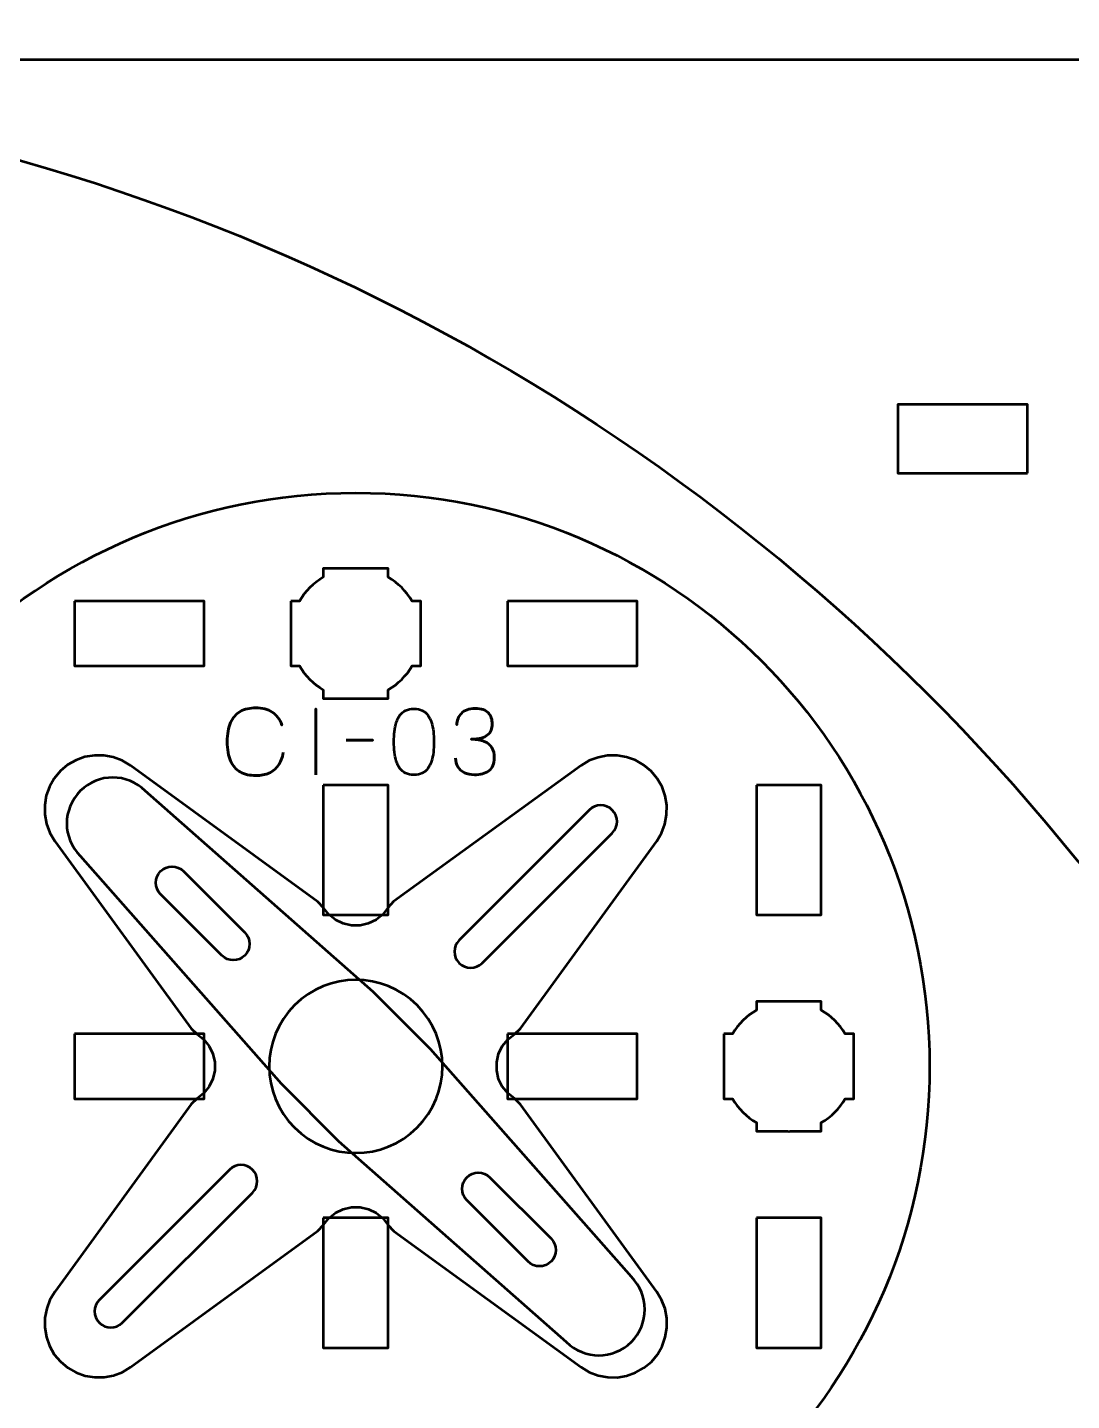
# Model space of a CAD drawing. Header units: centimetres. Extents: x -244 to 242, y -245 to 234.
# Drawn here: x -236.02 to -231.19, y 211.61 to 217.95 of the extents above; entities that cross this region are included whole.
import ezdxf

# ---------------------------------------------------------------- set-up
doc = ezdxf.new("R2010")
doc.units = ezdxf.units.CM
doc.header["$MEASUREMENT"] = 0
doc.layers.add('Layer 1', color=7, linetype='Continuous')

msp = doc.modelspace()

# ---------------------------------------------------------------- linework, layer by layer
at = {"layer": 'Layer 1', "color": 114, "lineweight": 53}
msp.add_ellipse((-234.5, 213.15), major_axis=(0, 2.65), ratio=1, dxfattribs=at)
at = {"layer": 'Layer 1', "color": 22, "lineweight": 53}
msp.add_open_spline([(-243.95005, 181.60003), (-243.95005, 181.60003), (-243.95005, 233.39993), (-243.95005, 233.39993), (-243.95005, 233.39993), (-243.95005, 233.67707), (-243.72695, 233.90003), (-243.44995, 233.90003), (-243.44995, 233.90003), (-243.44995, 233.90003), (-224.15005, 233.90003), (-224.15005, 233.90003), (-224.15005, 233.90003), (-223.87305, 233.90003), (-223.64995, 233.67707), (-223.64995, 233.39993), (-223.64995, 233.39993), (-223.64995, 233.39993), (-223.64995, 181.60003), (-223.64995, 181.60003), (-223.64995, 181.60003), (-223.64995, 181.32303), (-223.87305, 181.09993), (-224.15005, 181.09993), (-224.15005, 181.09993), (-224.15005, 181.09993), (-243.44995, 181.09993), (-243.44995, 181.09993), (-243.44995, 181.09993), (-243.72695, 181.09993), (-243.95005, 181.32303), (-243.95005, 181.60003)], degree=3, knots=[0, 0, 0, 0, 0.125, 0.125, 0.125, 0.125, 0.25, 0.25, 0.25, 0.25, 0.375, 0.375, 0.375, 0.375, 0.5, 0.5, 0.5, 0.5, 0.625, 0.625, 0.625, 0.625, 0.75, 0.75, 0.75, 0.75, 0.875, 0.875, 0.875, 0.875, 1, 1, 1, 1], dxfattribs=at)
at = {"layer": 'Layer 1', "color": 114, "lineweight": 53}
for points in [[(-242.64995, 217.80005), (-242.64995, 217.80005), (-240.1277, 217.80005), (-240.1277, 217.80005), (-240.1277, 217.80005), (-240.14201, 217.58513), (-240.14999, 217.36847), (-240.14999, 217.14993), (-240.14999, 217.14993), (-240.14999, 211.82137), (-235.82863, 207.50001), (-230.49992, 207.50001), (-230.49992, 207.50001), (-230.34392, 207.50001), (-230.18888, 207.50405), (-230.03469, 207.51138), (-230.03469, 207.51138), (-230.12062, 207.44167), (-230.23027, 207.39995), (-230.35001, 207.39995), (-230.35001, 207.39995), (-230.35001, 207.39995), (-242.64995, 207.39995), (-242.64995, 207.39995), (-242.64995, 207.39995), (-242.92695, 207.39995), (-243.15005, 207.62305), (-243.15005, 207.90005), (-243.15005, 207.90005), (-243.15005, 207.90005), (-243.15005, 217.29995), (-243.15005, 217.29995), (-243.15005, 217.29995), (-243.15005, 217.57695), (-242.92695, 217.80005), (-242.64995, 217.80005)], [(-226.53479, 207.39995), (-226.53479, 207.39995), (-229.05704, 207.39995), (-229.05704, 207.39995), (-229.05704, 207.39995), (-229.04273, 207.61487), (-229.03475, 207.83153), (-229.03475, 208.05007), (-229.03475, 208.05007), (-229.03475, 213.37863), (-233.35611, 217.69999), (-238.68482, 217.69999), (-238.68482, 217.69999), (-238.84082, 217.69999), (-238.99586, 217.69595), (-239.15005, 217.68862), (-239.15005, 217.68862), (-239.06412, 217.75833), (-238.95447, 217.80005), (-238.83473, 217.80005), (-238.83473, 217.80005), (-238.83473, 217.80005), (-226.53479, 217.80005), (-226.53479, 217.80005), (-226.53479, 217.80005), (-226.25779, 217.80005), (-226.03469, 217.57695), (-226.03469, 217.29995), (-226.03469, 217.29995), (-226.03469, 217.29995), (-226.03469, 207.90005), (-226.03469, 207.90005), (-226.03469, 207.90005), (-226.03469, 207.62305), (-226.25779, 207.39995), (-226.53479, 207.39995)]]:
    msp.add_open_spline(points, degree=3, knots=[0, 0, 0, 0, 0.1111111, 0.1111111, 0.1111111, 0.1111111, 0.2222222, 0.2222222, 0.2222222, 0.2222222, 0.3333333, 0.3333333, 0.3333333, 0.3333333, 0.4444444, 0.4444444, 0.4444444, 0.4444444, 0.5555556, 0.5555556, 0.5555556, 0.5555556, 0.6666667, 0.6666667, 0.6666667, 0.6666667, 0.7777778, 0.7777778, 0.7777778, 0.7777778, 0.8888889, 0.8888889, 0.8888889, 0.8888889, 1, 1, 1, 1], dxfattribs=at)
at = {"layer": 'Layer 1', "color": 250, "lineweight": 53}
for points, knots in [([(-231.39733, 215.89118), (-231.39733, 215.89118), (-231.99733, 215.89118), (-231.99733, 215.89118), (-231.99733, 215.89118), (-231.99733, 215.89118), (-231.99733, 216.20868), (-231.99733, 216.20868), (-231.99733, 216.20868), (-231.99733, 216.20868), (-231.39733, 216.20868), (-231.39733, 216.20868), (-231.39733, 216.20868), (-231.39733, 216.20868), (-231.39733, 215.89118), (-231.39733, 215.89118)], [0, 0, 0, 0, 0.25, 0.25, 0.25, 0.25, 0.5, 0.5, 0.5, 0.5, 0.75, 0.75, 0.75, 0.75, 1, 1, 1, 1]), ([(-233.91663, 213.6273), (-233.94591, 213.59802), (-233.99341, 213.59802), (-234.02269, 213.6273), (-234.02269, 213.6273), (-234.05197, 213.65659), (-234.05197, 213.70409), (-234.02269, 213.73337), (-234.02269, 213.73337), (-234.02269, 213.73337), (-233.42165, 214.33441), (-233.42165, 214.33441), (-233.42165, 214.33441), (-233.39237, 214.36369), (-233.34487, 214.36369), (-233.31558, 214.33441), (-233.31558, 214.33441), (-233.2863, 214.30513), (-233.2863, 214.25763), (-233.31558, 214.22834), (-233.31558, 214.22834), (-233.31558, 214.22834), (-233.91663, 213.6273), (-233.91663, 213.6273)], [0, 0, 0, 0, 0.1666667, 0.1666667, 0.1666667, 0.1666667, 0.3333333, 0.3333333, 0.3333333, 0.3333333, 0.5, 0.5, 0.5, 0.5, 0.6666667, 0.6666667, 0.6666667, 0.6666667, 0.8333333, 0.8333333, 0.8333333, 0.8333333, 1, 1, 1, 1]), ([(-235.29549, 214.05156), (-235.32477, 214.08084), (-235.37228, 214.08084), (-235.40156, 214.05156), (-235.40156, 214.05156), (-235.43084, 214.02228), (-235.43084, 213.97478), (-235.40156, 213.9455), (-235.40156, 213.9455), (-235.40156, 213.9455), (-235.11871, 213.66265), (-235.11871, 213.66265), (-235.11871, 213.66265), (-235.08943, 213.63337), (-235.04193, 213.63337), (-235.01265, 213.66265), (-235.01265, 213.66265), (-234.98337, 213.69193), (-234.98337, 213.73944), (-235.01265, 213.76872), (-235.01265, 213.76872), (-235.01265, 213.76872), (-235.29549, 214.05156), (-235.29549, 214.05156)], [0, 0, 0, 0, 0.1666667, 0.1666667, 0.1666667, 0.1666667, 0.3333333, 0.3333333, 0.3333333, 0.3333333, 0.5, 0.5, 0.5, 0.5, 0.6666667, 0.6666667, 0.6666667, 0.6666667, 0.8333333, 0.8333333, 0.8333333, 0.8333333, 1, 1, 1, 1]), ([(-234.78284, 213.43284), (-234.62666, 213.58903), (-234.37334, 213.58903), (-234.21716, 213.43284), (-234.21716, 213.43284), (-234.06097, 213.27666), (-234.06097, 213.02334), (-234.21716, 212.86716), (-234.21716, 212.86716), (-234.37334, 212.71097), (-234.62666, 212.71097), (-234.78284, 212.86716), (-234.78284, 212.86716), (-234.93903, 213.02334), (-234.93903, 213.27666), (-234.78284, 213.43284)], [0, 0, 0, 0, 0.25, 0.25, 0.25, 0.25, 0.5, 0.5, 0.5, 0.5, 0.75, 0.75, 0.75, 0.75, 1, 1, 1, 1]), ([(-235.57833, 211.9656), (-235.60761, 211.93631), (-235.65512, 211.93631), (-235.6844, 211.9656), (-235.6844, 211.9656), (-235.71368, 211.99488), (-235.71368, 212.04238), (-235.6844, 212.07166), (-235.6844, 212.07166), (-235.6844, 212.07166), (-235.08336, 212.6727), (-235.08336, 212.6727), (-235.08336, 212.6727), (-235.05408, 212.70198), (-235.00657, 212.70198), (-234.97729, 212.6727), (-234.97729, 212.6727), (-234.94801, 212.64342), (-234.94801, 212.59592), (-234.97729, 212.56664), (-234.97729, 212.56664), (-234.97729, 212.56664), (-235.57833, 211.9656), (-235.57833, 211.9656)], [0, 0, 0, 0, 0.1666667, 0.1666667, 0.1666667, 0.1666667, 0.3333333, 0.3333333, 0.3333333, 0.3333333, 0.5, 0.5, 0.5, 0.5, 0.6666667, 0.6666667, 0.6666667, 0.6666667, 0.8333333, 0.8333333, 0.8333333, 0.8333333, 1, 1, 1, 1]), ([(-233.88128, 212.63735), (-233.91057, 212.66664), (-233.95807, 212.66664), (-233.98735, 212.63735), (-233.98735, 212.63735), (-234.01663, 212.60807), (-234.01663, 212.56057), (-233.98735, 212.53129), (-233.98735, 212.53129), (-233.98735, 212.53129), (-233.70451, 212.24845), (-233.70451, 212.24845), (-233.70451, 212.24845), (-233.67523, 212.21916), (-233.62772, 212.21916), (-233.59844, 212.24845), (-233.59844, 212.24845), (-233.56916, 212.27773), (-233.56916, 212.32523), (-233.59844, 212.35451), (-233.59844, 212.35451), (-233.59844, 212.35451), (-233.88128, 212.63735), (-233.88128, 212.63735)], [0, 0, 0, 0, 0.1666667, 0.1666667, 0.1666667, 0.1666667, 0.3333333, 0.3333333, 0.3333333, 0.3333333, 0.5, 0.5, 0.5, 0.5, 0.6666667, 0.6666667, 0.6666667, 0.6666667, 0.8333333, 0.8333333, 0.8333333, 0.8333333, 1, 1, 1, 1])]:
    msp.add_open_spline(points, degree=3, knots=knots, dxfattribs=at)
at = {"layer": 'Layer 1', "lineweight": 53}
for points, knots in [([(-234.8, 215.30006), (-234.8, 215.30006), (-234.7598, 215.30006), (-234.7598, 215.30006), (-234.7598, 215.30006), (-234.73347, 215.34558), (-234.69551, 215.38351), (-234.65, 215.40984), (-234.65, 215.40984), (-234.65, 215.40984), (-234.65, 215.45006), (-234.65, 215.45006), (-234.65, 215.45006), (-234.65, 215.45006), (-234.35, 215.45006), (-234.35, 215.45006), (-234.35, 215.45006), (-234.35, 215.45006), (-234.35, 215.40987), (-234.35, 215.40987), (-234.35, 215.40987), (-234.30447, 215.38354), (-234.26648, 215.34559), (-234.24012, 215.30006), (-234.24012, 215.30006), (-234.24012, 215.30006), (-234.2, 215.30006), (-234.2, 215.30006), (-234.2, 215.30006), (-234.2, 215.30006), (-234.2, 215.15464), (-234.2, 215.15464), (-234.2, 215.15464), (-234.2, 215.15464), (-234.19994, 215.14999), (-234.19994, 215.14999), (-234.19994, 215.14999), (-234.19994, 215.14999), (-234.2, 215.14535), (-234.2, 215.14535), (-234.2, 215.14535), (-234.2, 215.14535), (-234.2, 215.00006), (-234.2, 215.00006), (-234.2, 215.00006), (-234.2, 215.00006), (-234.24007, 215.00006), (-234.24007, 215.00006), (-234.24007, 215.00006), (-234.26642, 214.95449), (-234.30442, 214.91648), (-234.35, 214.89012), (-234.35, 214.89012), (-234.35, 214.89012), (-234.35, 214.85006), (-234.35, 214.85006), (-234.35, 214.85006), (-234.35, 214.85006), (-234.49328, 214.85006), (-234.49328, 214.85006), (-234.49328, 214.85006), (-234.49328, 214.85006), (-234.49995, 214.84998), (-234.49995, 214.84998), (-234.49995, 214.84998), (-234.49995, 214.84998), (-234.50663, 214.85006), (-234.50663, 214.85006), (-234.50663, 214.85006), (-234.50663, 214.85006), (-234.65, 214.85006), (-234.65, 214.85006), (-234.65, 214.85006), (-234.65, 214.85006), (-234.65, 214.89016), (-234.65, 214.89016), (-234.65, 214.89016), (-234.69554, 214.91652), (-234.73352, 214.95451), (-234.75985, 215.00006), (-234.75985, 215.00006), (-234.75985, 215.00006), (-234.8, 215.00006), (-234.8, 215.00006), (-234.8, 215.00006), (-234.8, 215.00006), (-234.8, 215.30006), (-234.8, 215.30006)], [0, 0, 0, 0, 0.0454545, 0.0454545, 0.0454545, 0.0454545, 0.0909091, 0.0909091, 0.0909091, 0.0909091, 0.1363636, 0.1363636, 0.1363636, 0.1363636, 0.1818182, 0.1818182, 0.1818182, 0.1818182, 0.2272727, 0.2272727, 0.2272727, 0.2272727, 0.2727273, 0.2727273, 0.2727273, 0.2727273, 0.3181818, 0.3181818, 0.3181818, 0.3181818, 0.3636364, 0.3636364, 0.3636364, 0.3636364, 0.4090909, 0.4090909, 0.4090909, 0.4090909, 0.4545455, 0.4545455, 0.4545455, 0.4545455, 0.5, 0.5, 0.5, 0.5, 0.5454545, 0.5454545, 0.5454545, 0.5454545, 0.5909091, 0.5909091, 0.5909091, 0.5909091, 0.6363636, 0.6363636, 0.6363636, 0.6363636, 0.6818182, 0.6818182, 0.6818182, 0.6818182, 0.7272727, 0.7272727, 0.7272727, 0.7272727, 0.7727273, 0.7727273, 0.7727273, 0.7727273, 0.8181818, 0.8181818, 0.8181818, 0.8181818, 0.8636364, 0.8636364, 0.8636364, 0.8636364, 0.9090909, 0.9090909, 0.9090909, 0.9090909, 0.9545455, 0.9545455, 0.9545455, 0.9545455, 1, 1, 1, 1]), ([(-235.79999, 215.30007), (-235.79999, 215.30007), (-235.19998, 215.30007), (-235.19998, 215.30007), (-235.19998, 215.30007), (-235.19998, 215.30007), (-235.19998, 215.00007), (-235.19998, 215.00007), (-235.19998, 215.00007), (-235.19998, 215.00007), (-235.79999, 215.00007), (-235.79999, 215.00007), (-235.79999, 215.00007), (-235.79999, 215.00007), (-235.79999, 215.30007), (-235.79999, 215.30007)], [0, 0, 0, 0, 0.25, 0.25, 0.25, 0.25, 0.5, 0.5, 0.5, 0.5, 0.75, 0.75, 0.75, 0.75, 1, 1, 1, 1]), ([(-233.79992, 215.30007), (-233.79992, 215.30007), (-233.19992, 215.30007), (-233.19992, 215.30007), (-233.19992, 215.30007), (-233.19992, 215.30007), (-233.19992, 215.00007), (-233.19992, 215.00007), (-233.19992, 215.00007), (-233.19992, 215.00007), (-233.79992, 215.00007), (-233.79992, 215.00007), (-233.79992, 215.00007), (-233.79992, 215.00007), (-233.79992, 215.30007), (-233.79992, 215.30007)], [0, 0, 0, 0, 0.25, 0.25, 0.25, 0.25, 0.5, 0.5, 0.5, 0.5, 0.75, 0.75, 0.75, 0.75, 1, 1, 1, 1]), ([(-234.65004, 214.45009), (-234.65004, 214.45009), (-234.35004, 214.45009), (-234.35004, 214.45009), (-234.35004, 214.45009), (-234.35004, 214.45009), (-234.35004, 213.85008), (-234.35004, 213.85008), (-234.35004, 213.85008), (-234.35004, 213.85008), (-234.65004, 213.85008), (-234.65004, 213.85008), (-234.65004, 213.85008), (-234.65004, 213.85008), (-234.65004, 214.45009), (-234.65004, 214.45009)], [0, 0, 0, 0, 0.25, 0.25, 0.25, 0.25, 0.5, 0.5, 0.5, 0.5, 0.75, 0.75, 0.75, 0.75, 1, 1, 1, 1]), ([(-232.64994, 214.45009), (-232.64994, 214.45009), (-232.34993, 214.45009), (-232.34993, 214.45009), (-232.34993, 214.45009), (-232.34993, 214.45009), (-232.34993, 213.85008), (-232.34993, 213.85008), (-232.34993, 213.85008), (-232.34993, 213.85008), (-232.64994, 213.85008), (-232.64994, 213.85008), (-232.64994, 213.85008), (-232.64994, 213.85008), (-232.64994, 214.45009), (-232.64994, 214.45009)], [0, 0, 0, 0, 0.25, 0.25, 0.25, 0.25, 0.5, 0.5, 0.5, 0.5, 0.75, 0.75, 0.75, 0.75, 1, 1, 1, 1]), ([(-232.8, 213.30006), (-232.8, 213.30006), (-232.7598, 213.30006), (-232.7598, 213.30006), (-232.7598, 213.30006), (-232.73347, 213.34558), (-232.69551, 213.38351), (-232.65, 213.40984), (-232.65, 213.40984), (-232.65, 213.40984), (-232.65, 213.45006), (-232.65, 213.45006), (-232.65, 213.45006), (-232.65, 213.45006), (-232.35, 213.45006), (-232.35, 213.45006), (-232.35, 213.45006), (-232.35, 213.45006), (-232.35, 213.40987), (-232.35, 213.40987), (-232.35, 213.40987), (-232.30447, 213.38354), (-232.26648, 213.34559), (-232.24012, 213.30006), (-232.24012, 213.30006), (-232.24012, 213.30006), (-232.2, 213.30006), (-232.2, 213.30006), (-232.2, 213.30006), (-232.2, 213.30006), (-232.2, 213.15464), (-232.2, 213.15464), (-232.2, 213.15464), (-232.2, 213.15464), (-232.19994, 213.14999), (-232.19994, 213.14999), (-232.19994, 213.14999), (-232.19994, 213.14999), (-232.2, 213.14535), (-232.2, 213.14535), (-232.2, 213.14535), (-232.2, 213.14535), (-232.2, 213.00006), (-232.2, 213.00006), (-232.2, 213.00006), (-232.2, 213.00006), (-232.24007, 213.00006), (-232.24007, 213.00006), (-232.24007, 213.00006), (-232.26642, 212.95449), (-232.30442, 212.91648), (-232.35, 212.89012), (-232.35, 212.89012), (-232.35, 212.89012), (-232.35, 212.85006), (-232.35, 212.85006), (-232.35, 212.85006), (-232.35, 212.85006), (-232.49328, 212.85006), (-232.49328, 212.85006), (-232.49328, 212.85006), (-232.49328, 212.85006), (-232.49995, 212.84998), (-232.49995, 212.84998), (-232.49995, 212.84998), (-232.49995, 212.84998), (-232.50663, 212.85006), (-232.50663, 212.85006), (-232.50663, 212.85006), (-232.50663, 212.85006), (-232.65, 212.85006), (-232.65, 212.85006), (-232.65, 212.85006), (-232.65, 212.85006), (-232.65, 212.89016), (-232.65, 212.89016), (-232.65, 212.89016), (-232.69554, 212.91652), (-232.73352, 212.95451), (-232.75985, 213.00006), (-232.75985, 213.00006), (-232.75985, 213.00006), (-232.8, 213.00006), (-232.8, 213.00006), (-232.8, 213.00006), (-232.8, 213.00006), (-232.8, 213.30006), (-232.8, 213.30006)], [0, 0, 0, 0, 0.0454545, 0.0454545, 0.0454545, 0.0454545, 0.0909091, 0.0909091, 0.0909091, 0.0909091, 0.1363636, 0.1363636, 0.1363636, 0.1363636, 0.1818182, 0.1818182, 0.1818182, 0.1818182, 0.2272727, 0.2272727, 0.2272727, 0.2272727, 0.2727273, 0.2727273, 0.2727273, 0.2727273, 0.3181818, 0.3181818, 0.3181818, 0.3181818, 0.3636364, 0.3636364, 0.3636364, 0.3636364, 0.4090909, 0.4090909, 0.4090909, 0.4090909, 0.4545455, 0.4545455, 0.4545455, 0.4545455, 0.5, 0.5, 0.5, 0.5, 0.5454545, 0.5454545, 0.5454545, 0.5454545, 0.5909091, 0.5909091, 0.5909091, 0.5909091, 0.6363636, 0.6363636, 0.6363636, 0.6363636, 0.6818182, 0.6818182, 0.6818182, 0.6818182, 0.7272727, 0.7272727, 0.7272727, 0.7272727, 0.7727273, 0.7727273, 0.7727273, 0.7727273, 0.8181818, 0.8181818, 0.8181818, 0.8181818, 0.8636364, 0.8636364, 0.8636364, 0.8636364, 0.9090909, 0.9090909, 0.9090909, 0.9090909, 0.9545455, 0.9545455, 0.9545455, 0.9545455, 1, 1, 1, 1]), ([(-235.79999, 213.30014), (-235.79999, 213.30014), (-235.19998, 213.30014), (-235.19998, 213.30014), (-235.19998, 213.30014), (-235.19998, 213.30014), (-235.19998, 213.00014), (-235.19998, 213.00014), (-235.19998, 213.00014), (-235.19998, 213.00014), (-235.79999, 213.00014), (-235.79999, 213.00014), (-235.79999, 213.00014), (-235.79999, 213.00014), (-235.79999, 213.30014), (-235.79999, 213.30014)], [0, 0, 0, 0, 0.25, 0.25, 0.25, 0.25, 0.5, 0.5, 0.5, 0.5, 0.75, 0.75, 0.75, 0.75, 1, 1, 1, 1]), ([(-233.79992, 213.30014), (-233.79992, 213.30014), (-233.19992, 213.30014), (-233.19992, 213.30014), (-233.19992, 213.30014), (-233.19992, 213.30014), (-233.19992, 213.00014), (-233.19992, 213.00014), (-233.19992, 213.00014), (-233.19992, 213.00014), (-233.79992, 213.00014), (-233.79992, 213.00014), (-233.79992, 213.00014), (-233.79992, 213.00014), (-233.79992, 213.30014), (-233.79992, 213.30014)], [0, 0, 0, 0, 0.25, 0.25, 0.25, 0.25, 0.5, 0.5, 0.5, 0.5, 0.75, 0.75, 0.75, 0.75, 1, 1, 1, 1]), ([(-234.65004, 212.45002), (-234.65004, 212.45002), (-234.35004, 212.45002), (-234.35004, 212.45002), (-234.35004, 212.45002), (-234.35004, 212.45002), (-234.35004, 211.85002), (-234.35004, 211.85002), (-234.35004, 211.85002), (-234.35004, 211.85002), (-234.65004, 211.85002), (-234.65004, 211.85002), (-234.65004, 211.85002), (-234.65004, 211.85002), (-234.65004, 212.45002), (-234.65004, 212.45002)], [0, 0, 0, 0, 0.25, 0.25, 0.25, 0.25, 0.5, 0.5, 0.5, 0.5, 0.75, 0.75, 0.75, 0.75, 1, 1, 1, 1]), ([(-232.64994, 212.45002), (-232.64994, 212.45002), (-232.34993, 212.45002), (-232.34993, 212.45002), (-232.34993, 212.45002), (-232.34993, 212.45002), (-232.34993, 211.85002), (-232.34993, 211.85002), (-232.34993, 211.85002), (-232.34993, 211.85002), (-232.64994, 211.85002), (-232.64994, 211.85002), (-232.64994, 211.85002), (-232.64994, 211.85002), (-232.64994, 212.45002), (-232.64994, 212.45002)], [0, 0, 0, 0, 0.25, 0.25, 0.25, 0.25, 0.5, 0.5, 0.5, 0.5, 0.75, 0.75, 0.75, 0.75, 1, 1, 1, 1])]:
    msp.add_open_spline(points, degree=3, knots=knots, dxfattribs=at)
at = {"layer": 'Layer 1', "color": 30, "lineweight": 53}
for points, knots in [([(-234.83485, 214.59967), (-234.83937, 214.57547), (-234.84727, 214.5555), (-234.85835, 214.53984), (-234.85835, 214.53984), (-234.86949, 214.52424), (-234.88375, 214.51267), (-234.9011, 214.50512), (-234.9011, 214.50512), (-234.91839, 214.49757), (-234.93871, 214.49376), (-234.96185, 214.49383), (-234.96185, 214.49383), (-234.99, 214.49376), (-235.01392, 214.4992), (-235.03354, 214.51027), (-235.03354, 214.51027), (-235.05315, 214.52128), (-235.06811, 214.53828), (-235.07841, 214.56135), (-235.07841, 214.56135), (-235.08871, 214.58443), (-235.09386, 214.61399), (-235.09393, 214.65004), (-235.09393, 214.65004), (-235.09386, 214.68595), (-235.08871, 214.71545), (-235.07841, 214.73852), (-235.07841, 214.73852), (-235.06811, 214.76159), (-235.05315, 214.77866), (-235.03354, 214.78974), (-235.03354, 214.78974), (-235.01392, 214.80082), (-234.99, 214.80632), (-234.96185, 214.80625), (-234.96185, 214.80625), (-234.93172, 214.80632), (-234.90647, 214.7999), (-234.88615, 214.78699), (-234.88615, 214.78699), (-234.8659, 214.77408), (-234.85101, 214.75411), (-234.84163, 214.72709), (-234.84163, 214.72709), (-234.85101, 214.75411), (-234.8659, 214.77408), (-234.88615, 214.78699), (-234.88615, 214.78699), (-234.90647, 214.7999), (-234.93172, 214.80632), (-234.96185, 214.80625), (-234.96185, 214.80625), (-234.99, 214.80632), (-235.01392, 214.80082), (-235.03354, 214.78974), (-235.03354, 214.78974), (-235.05315, 214.77866), (-235.06811, 214.76159), (-235.07841, 214.73852), (-235.07841, 214.73852), (-235.08871, 214.71545), (-235.09386, 214.68595), (-235.09393, 214.65004), (-235.09393, 214.65004), (-235.09386, 214.61399), (-235.08871, 214.58443), (-235.07841, 214.56135), (-235.07841, 214.56135), (-235.06811, 214.53828), (-235.05315, 214.52128), (-235.03354, 214.51027), (-235.03354, 214.51027), (-235.01392, 214.4992), (-234.99, 214.49376), (-234.96185, 214.49383), (-234.96185, 214.49383), (-234.93871, 214.49376), (-234.91839, 214.49757), (-234.9011, 214.50512), (-234.9011, 214.50512), (-234.88375, 214.51267), (-234.86949, 214.52424), (-234.85835, 214.53984), (-234.85835, 214.53984), (-234.84727, 214.5555), (-234.83937, 214.57547), (-234.83485, 214.59967)], [0, 0, 0, 0, 0.0454545, 0.0454545, 0.0454545, 0.0454545, 0.0909091, 0.0909091, 0.0909091, 0.0909091, 0.1363636, 0.1363636, 0.1363636, 0.1363636, 0.1818182, 0.1818182, 0.1818182, 0.1818182, 0.2272727, 0.2272727, 0.2272727, 0.2272727, 0.2727273, 0.2727273, 0.2727273, 0.2727273, 0.3181818, 0.3181818, 0.3181818, 0.3181818, 0.3636364, 0.3636364, 0.3636364, 0.3636364, 0.4090909, 0.4090909, 0.4090909, 0.4090909, 0.4545455, 0.4545455, 0.4545455, 0.4545455, 0.5, 0.5, 0.5, 0.5, 0.5454545, 0.5454545, 0.5454545, 0.5454545, 0.5909091, 0.5909091, 0.5909091, 0.5909091, 0.6363636, 0.6363636, 0.6363636, 0.6363636, 0.6818182, 0.6818182, 0.6818182, 0.6818182, 0.7272727, 0.7272727, 0.7272727, 0.7272727, 0.7727273, 0.7727273, 0.7727273, 0.7727273, 0.8181818, 0.8181818, 0.8181818, 0.8181818, 0.8636364, 0.8636364, 0.8636364, 0.8636364, 0.9090909, 0.9090909, 0.9090909, 0.9090909, 0.9545455, 0.9545455, 0.9545455, 0.9545455, 1, 1, 1, 1]), ([(-234.68499, 214.49722), (-234.68499, 214.49722), (-234.68499, 214.80244), (-234.68499, 214.80244), (-234.68499, 214.80244), (-234.68499, 214.80244), (-234.68499, 214.49722), (-234.68499, 214.49722)], [0, 0, 0, 0, 0.5, 0.5, 0.5, 0.5, 1, 1, 1, 1]), ([(-234.2316, 214.49722), (-234.21679, 214.49729), (-234.20402, 214.4999), (-234.19336, 214.50498), (-234.19336, 214.50498), (-234.18278, 214.51006), (-234.17396, 214.51733), (-234.16691, 214.52657), (-234.16691, 214.52657), (-234.15992, 214.53588), (-234.15442, 214.54689), (-234.15033, 214.55959), (-234.15033, 214.55959), (-234.1463, 214.57229), (-234.14341, 214.58619), (-234.14179, 214.60143), (-234.14179, 214.60143), (-234.14009, 214.61667), (-234.13925, 214.63269), (-234.13932, 214.64962), (-234.13932, 214.64962), (-234.13925, 214.66648), (-234.14009, 214.6825), (-234.14179, 214.69767), (-234.14179, 214.69767), (-234.14341, 214.71284), (-234.1463, 214.72681), (-234.15033, 214.73951), (-234.15033, 214.73951), (-234.15442, 214.75214), (-234.15992, 214.76314), (-234.16691, 214.77253), (-234.16691, 214.77253), (-234.17396, 214.78184), (-234.18278, 214.78911), (-234.19336, 214.79419), (-234.19336, 214.79419), (-234.20402, 214.79934), (-234.21679, 214.80195), (-234.2316, 214.80202), (-234.2316, 214.80202), (-234.24642, 214.80195), (-234.25919, 214.79934), (-234.26985, 214.79419), (-234.26985, 214.79419), (-234.28043, 214.78911), (-234.28925, 214.78184), (-234.2963, 214.77253), (-234.2963, 214.77253), (-234.30329, 214.76314), (-234.30879, 214.75214), (-234.31288, 214.73951), (-234.31288, 214.73951), (-234.31691, 214.72681), (-234.3198, 214.71284), (-234.32142, 214.69767), (-234.32142, 214.69767), (-234.32311, 214.6825), (-234.32396, 214.66648), (-234.32389, 214.64962), (-234.32389, 214.64962), (-234.32396, 214.63269), (-234.32311, 214.61667), (-234.32142, 214.60143), (-234.32142, 214.60143), (-234.3198, 214.58619), (-234.31691, 214.57229), (-234.31288, 214.55959), (-234.31288, 214.55959), (-234.30879, 214.54689), (-234.30329, 214.53588), (-234.2963, 214.52657), (-234.2963, 214.52657), (-234.28925, 214.51733), (-234.28043, 214.51006), (-234.26985, 214.50498), (-234.26985, 214.50498), (-234.25919, 214.4999), (-234.24642, 214.49729), (-234.2316, 214.49722)], [0, 0, 0, 0, 0.05, 0.05, 0.05, 0.05, 0.1, 0.1, 0.1, 0.1, 0.15, 0.15, 0.15, 0.15, 0.2, 0.2, 0.2, 0.2, 0.25, 0.25, 0.25, 0.25, 0.3, 0.3, 0.3, 0.3, 0.35, 0.35, 0.35, 0.35, 0.4, 0.4, 0.4, 0.4, 0.45, 0.45, 0.45, 0.45, 0.5, 0.5, 0.5, 0.5, 0.55, 0.55, 0.55, 0.55, 0.6, 0.6, 0.6, 0.6, 0.65, 0.65, 0.65, 0.65, 0.7, 0.7, 0.7, 0.7, 0.75, 0.75, 0.75, 0.75, 0.8, 0.8, 0.8, 0.8, 0.85, 0.85, 0.85, 0.85, 0.9, 0.9, 0.9, 0.9, 0.95, 0.95, 0.95, 0.95, 1, 1, 1, 1]), ([(-234.2316, 214.49722), (-234.21679, 214.49729), (-234.20402, 214.4999), (-234.19336, 214.50498), (-234.19336, 214.50498), (-234.18278, 214.51006), (-234.17396, 214.51733), (-234.16691, 214.52657), (-234.16691, 214.52657), (-234.15992, 214.53588), (-234.15442, 214.54689), (-234.15033, 214.55959), (-234.15033, 214.55959), (-234.1463, 214.57229), (-234.14341, 214.58619), (-234.14179, 214.60143), (-234.14179, 214.60143), (-234.14009, 214.61667), (-234.13925, 214.63269), (-234.13932, 214.64962), (-234.13932, 214.64962), (-234.13925, 214.66648), (-234.14009, 214.6825), (-234.14179, 214.69767), (-234.14179, 214.69767), (-234.14341, 214.71284), (-234.1463, 214.72681), (-234.15033, 214.73951), (-234.15033, 214.73951), (-234.15442, 214.75214), (-234.15992, 214.76314), (-234.16691, 214.77253), (-234.16691, 214.77253), (-234.17396, 214.78184), (-234.18278, 214.78911), (-234.19336, 214.79419), (-234.19336, 214.79419), (-234.20402, 214.79934), (-234.21679, 214.80195), (-234.2316, 214.80202), (-234.2316, 214.80202), (-234.24642, 214.80195), (-234.25919, 214.79934), (-234.26985, 214.79419), (-234.26985, 214.79419), (-234.28043, 214.78911), (-234.28925, 214.78184), (-234.2963, 214.77253), (-234.2963, 214.77253), (-234.30329, 214.76314), (-234.30879, 214.75214), (-234.31288, 214.73951), (-234.31288, 214.73951), (-234.31691, 214.72681), (-234.3198, 214.71284), (-234.32142, 214.69767), (-234.32142, 214.69767), (-234.32311, 214.6825), (-234.32396, 214.66648), (-234.32389, 214.64962), (-234.32389, 214.64962), (-234.32396, 214.63269), (-234.32311, 214.61667), (-234.32142, 214.60143), (-234.32142, 214.60143), (-234.3198, 214.58619), (-234.31691, 214.57229), (-234.31288, 214.55959), (-234.31288, 214.55959), (-234.30879, 214.54689), (-234.30329, 214.53588), (-234.2963, 214.52657), (-234.2963, 214.52657), (-234.28925, 214.51733), (-234.28043, 214.51006), (-234.26985, 214.50498), (-234.26985, 214.50498), (-234.25919, 214.4999), (-234.24642, 214.49729), (-234.2316, 214.49722)], [0, 0, 0, 0, 0.05, 0.05, 0.05, 0.05, 0.1, 0.1, 0.1, 0.1, 0.15, 0.15, 0.15, 0.15, 0.2, 0.2, 0.2, 0.2, 0.25, 0.25, 0.25, 0.25, 0.3, 0.3, 0.3, 0.3, 0.35, 0.35, 0.35, 0.35, 0.4, 0.4, 0.4, 0.4, 0.45, 0.45, 0.45, 0.45, 0.5, 0.5, 0.5, 0.5, 0.55, 0.55, 0.55, 0.55, 0.6, 0.6, 0.6, 0.6, 0.65, 0.65, 0.65, 0.65, 0.7, 0.7, 0.7, 0.7, 0.75, 0.75, 0.75, 0.75, 0.8, 0.8, 0.8, 0.8, 0.85, 0.85, 0.85, 0.85, 0.9, 0.9, 0.9, 0.9, 0.95, 0.95, 0.95, 0.95, 1, 1, 1, 1]), ([(-234.03899, 214.57384), (-234.03892, 214.5586), (-234.03539, 214.54534), (-234.02841, 214.53384), (-234.02841, 214.53384), (-234.02142, 214.52241), (-234.01147, 214.51345), (-233.99849, 214.50703), (-233.99849, 214.50703), (-233.98551, 214.50061), (-233.96992, 214.49736), (-233.95178, 214.49722), (-233.95178, 214.49722), (-233.93817, 214.49722), (-233.92582, 214.49863), (-233.9146, 214.50159), (-233.9146, 214.50159), (-233.90345, 214.50456), (-233.89386, 214.50914), (-233.88574, 214.51542), (-233.88574, 214.51542), (-233.87763, 214.5217), (-233.87142, 214.52982), (-233.86698, 214.53969), (-233.86698, 214.53969), (-233.8626, 214.54964), (-233.86042, 214.56157), (-233.86035, 214.57554), (-233.86035, 214.57554), (-233.86027, 214.59416), (-233.86408, 214.6099), (-233.87163, 214.62267), (-233.87163, 214.62267), (-233.87918, 214.63544), (-233.8909, 214.64503), (-233.90663, 214.65159), (-233.90663, 214.65159), (-233.92236, 214.65816), (-233.94254, 214.66147), (-233.96702, 214.66147), (-233.96702, 214.66147), (-233.94875, 214.6614), (-233.93344, 214.66309), (-233.92095, 214.66655), (-233.92095, 214.66655), (-233.90853, 214.67001), (-233.89859, 214.67488), (-233.89111, 214.68123), (-233.89111, 214.68123), (-233.88363, 214.68751), (-233.8782, 214.69499), (-233.87495, 214.70359), (-233.87495, 214.70359), (-233.87163, 214.71213), (-233.87001, 214.72151), (-233.87008, 214.73174), (-233.87008, 214.73174), (-233.87001, 214.74198), (-233.87142, 214.75143), (-233.87424, 214.76018), (-233.87424, 214.76018), (-233.877, 214.76893), (-233.88151, 214.77662), (-233.88765, 214.78318), (-233.88765, 214.78318), (-233.89379, 214.78974), (-233.9019, 214.79489), (-233.91185, 214.79856), (-233.91185, 214.79856), (-233.92187, 214.80223), (-233.93408, 214.80406), (-233.9484, 214.80413), (-233.9484, 214.80413), (-233.96265, 214.80406), (-233.97514, 214.80195), (-233.98572, 214.79785), (-233.98572, 214.79785), (-233.99638, 214.79376), (-234.00512, 214.78819), (-234.01218, 214.78106), (-234.01218, 214.78106), (-234.01916, 214.77394), (-234.02439, 214.76582), (-234.02784, 214.75665), (-234.02784, 214.75665), (-234.03137, 214.74748), (-234.03306, 214.73774), (-234.03306, 214.72751), (-234.03306, 214.72751), (-234.03306, 214.73774), (-234.03137, 214.74748), (-234.02784, 214.75665), (-234.02784, 214.75665), (-234.02439, 214.76582), (-234.01916, 214.77394), (-234.01218, 214.78106), (-234.01218, 214.78106), (-234.00512, 214.78819), (-233.99638, 214.79376), (-233.98572, 214.79785), (-233.98572, 214.79785), (-233.97514, 214.80195), (-233.96265, 214.80406), (-233.9484, 214.80413), (-233.9484, 214.80413), (-233.93408, 214.80406), (-233.92187, 214.80223), (-233.91185, 214.79856), (-233.91185, 214.79856), (-233.9019, 214.79489), (-233.89379, 214.78974), (-233.88765, 214.78318), (-233.88765, 214.78318), (-233.88151, 214.77662), (-233.877, 214.76893), (-233.87424, 214.76018), (-233.87424, 214.76018), (-233.87142, 214.75143), (-233.87001, 214.74198), (-233.87008, 214.73174), (-233.87008, 214.73174), (-233.87001, 214.72151), (-233.87163, 214.71213), (-233.87495, 214.70359), (-233.87495, 214.70359), (-233.8782, 214.69499), (-233.88363, 214.68751), (-233.89111, 214.68123), (-233.89111, 214.68123), (-233.89859, 214.67488), (-233.90853, 214.67001), (-233.92095, 214.66655), (-233.92095, 214.66655), (-233.93344, 214.66309), (-233.94875, 214.6614), (-233.96702, 214.66147), (-233.96702, 214.66147), (-233.94254, 214.66147), (-233.92236, 214.65816), (-233.90663, 214.65159), (-233.90663, 214.65159), (-233.8909, 214.64503), (-233.87918, 214.63544), (-233.87163, 214.62267), (-233.87163, 214.62267), (-233.86408, 214.6099), (-233.86027, 214.59416), (-233.86035, 214.57554), (-233.86035, 214.57554), (-233.86042, 214.56157), (-233.8626, 214.54964), (-233.86698, 214.53969), (-233.86698, 214.53969), (-233.87142, 214.52982), (-233.87763, 214.5217), (-233.88574, 214.51542), (-233.88574, 214.51542), (-233.89386, 214.50914), (-233.90345, 214.50456), (-233.9146, 214.50159), (-233.9146, 214.50159), (-233.92582, 214.49863), (-233.93817, 214.49722), (-233.95178, 214.49722), (-233.95178, 214.49722), (-233.96992, 214.49736), (-233.98551, 214.50061), (-233.99849, 214.50703), (-233.99849, 214.50703), (-234.01147, 214.51345), (-234.02142, 214.52241), (-234.02841, 214.53384), (-234.02841, 214.53384), (-234.03539, 214.54534), (-234.03892, 214.5586), (-234.03899, 214.57384)], [0, 0, 0, 0, 0.0227273, 0.0227273, 0.0227273, 0.0227273, 0.0454545, 0.0454545, 0.0454545, 0.0454545, 0.0681818, 0.0681818, 0.0681818, 0.0681818, 0.0909091, 0.0909091, 0.0909091, 0.0909091, 0.1136364, 0.1136364, 0.1136364, 0.1136364, 0.1363636, 0.1363636, 0.1363636, 0.1363636, 0.1590909, 0.1590909, 0.1590909, 0.1590909, 0.1818182, 0.1818182, 0.1818182, 0.1818182, 0.2045455, 0.2045455, 0.2045455, 0.2045455, 0.2272727, 0.2272727, 0.2272727, 0.2272727, 0.25, 0.25, 0.25, 0.25, 0.2727273, 0.2727273, 0.2727273, 0.2727273, 0.2954545, 0.2954545, 0.2954545, 0.2954545, 0.3181818, 0.3181818, 0.3181818, 0.3181818, 0.3409091, 0.3409091, 0.3409091, 0.3409091, 0.3636364, 0.3636364, 0.3636364, 0.3636364, 0.3863636, 0.3863636, 0.3863636, 0.3863636, 0.4090909, 0.4090909, 0.4090909, 0.4090909, 0.4318182, 0.4318182, 0.4318182, 0.4318182, 0.4545455, 0.4545455, 0.4545455, 0.4545455, 0.4772727, 0.4772727, 0.4772727, 0.4772727, 0.5, 0.5, 0.5, 0.5, 0.5227273, 0.5227273, 0.5227273, 0.5227273, 0.5454545, 0.5454545, 0.5454545, 0.5454545, 0.5681818, 0.5681818, 0.5681818, 0.5681818, 0.5909091, 0.5909091, 0.5909091, 0.5909091, 0.6136364, 0.6136364, 0.6136364, 0.6136364, 0.6363636, 0.6363636, 0.6363636, 0.6363636, 0.6590909, 0.6590909, 0.6590909, 0.6590909, 0.6818182, 0.6818182, 0.6818182, 0.6818182, 0.7045455, 0.7045455, 0.7045455, 0.7045455, 0.7272727, 0.7272727, 0.7272727, 0.7272727, 0.75, 0.75, 0.75, 0.75, 0.7727273, 0.7727273, 0.7727273, 0.7727273, 0.7954545, 0.7954545, 0.7954545, 0.7954545, 0.8181818, 0.8181818, 0.8181818, 0.8181818, 0.8409091, 0.8409091, 0.8409091, 0.8409091, 0.8636364, 0.8636364, 0.8636364, 0.8636364, 0.8863636, 0.8863636, 0.8863636, 0.8863636, 0.9090909, 0.9090909, 0.9090909, 0.9090909, 0.9318182, 0.9318182, 0.9318182, 0.9318182, 0.9545455, 0.9545455, 0.9545455, 0.9545455, 0.9772727, 0.9772727, 0.9772727, 0.9772727, 1, 1, 1, 1]), ([(-234.54402, 214.65682), (-234.54402, 214.65682), (-234.42083, 214.65682), (-234.42083, 214.65682), (-234.42083, 214.65682), (-234.42083, 214.65682), (-234.54402, 214.65682), (-234.54402, 214.65682)], [0, 0, 0, 0, 0.5, 0.5, 0.5, 0.5, 1, 1, 1, 1]), ([(-235.54126, 214.5402), (-235.54126, 214.5402), (-234.67532, 213.91063), (-234.67532, 213.91063), (-234.67532, 213.91063), (-234.67532, 213.91063), (-234.64843, 213.88262), (-234.64843, 213.88262), (-234.64843, 213.88262), (-234.64843, 213.88262), (-234.62435, 213.85181), (-234.62435, 213.85181), (-234.62435, 213.85181), (-234.62435, 213.85181), (-234.5941, 213.82717), (-234.5941, 213.82717), (-234.5941, 213.82717), (-234.5941, 213.82717), (-234.55882, 213.80981), (-234.55882, 213.80981), (-234.55882, 213.80981), (-234.55882, 213.80981), (-234.5196, 213.80084), (-234.5196, 213.80084), (-234.5196, 213.80084), (-234.5196, 213.80084), (-234.48039, 213.80085), (-234.48039, 213.80085), (-234.48039, 213.80085), (-234.48039, 213.80085), (-234.44231, 213.80981), (-234.44231, 213.80981), (-234.44231, 213.80981), (-234.44231, 213.80981), (-234.40646, 213.82662), (-234.40646, 213.82662), (-234.40646, 213.82662), (-234.40646, 213.82662), (-234.37565, 213.85182), (-234.37565, 213.85182), (-234.37565, 213.85182), (-234.37565, 213.85182), (-234.35158, 213.88262), (-234.35158, 213.88262), (-234.35158, 213.88262), (-234.35158, 213.88262), (-234.32525, 213.91119), (-234.32525, 213.91119), (-234.32525, 213.91119), (-234.32525, 213.91119), (-233.4593, 214.53964), (-233.4593, 214.53964), (-233.4593, 214.53964), (-233.4593, 214.53964), (-233.42177, 214.56261), (-233.42177, 214.56261), (-233.42177, 214.56261), (-233.42177, 214.56261), (-233.38089, 214.57772), (-233.38089, 214.57772), (-233.38089, 214.57772), (-233.38089, 214.57772), (-233.33775, 214.58613), (-233.33775, 214.58613), (-233.33775, 214.58613), (-233.33775, 214.58613), (-233.29351, 214.58669), (-233.29351, 214.58669), (-233.29351, 214.58669), (-233.29351, 214.58669), (-233.24982, 214.57885), (-233.24982, 214.57885), (-233.24982, 214.57885), (-233.24982, 214.57885), (-233.20837, 214.56428), (-233.20837, 214.56428), (-233.20837, 214.56428), (-233.20837, 214.56428), (-233.16973, 214.54244), (-233.16973, 214.54244), (-233.16973, 214.54244), (-233.16973, 214.54244), (-233.13612, 214.51444), (-233.13612, 214.51444), (-233.13612, 214.51444), (-233.13612, 214.51444), (-233.10755, 214.48027), (-233.10755, 214.48027), (-233.10755, 214.48027), (-233.10755, 214.48027), (-233.08571, 214.44162), (-233.08571, 214.44162), (-233.08571, 214.44162), (-233.08571, 214.44162), (-233.07114, 214.40018), (-233.07114, 214.40018), (-233.07114, 214.40018), (-233.07114, 214.40018), (-233.06386, 214.35704), (-233.06386, 214.35704), (-233.06386, 214.35704), (-233.06386, 214.35704), (-233.06442, 214.3128), (-233.06442, 214.3128), (-233.06442, 214.3128), (-233.06442, 214.3128), (-233.07227, 214.2691), (-233.07227, 214.2691), (-233.07227, 214.2691), (-233.07227, 214.2691), (-233.08738, 214.22822), (-233.08738, 214.22822), (-233.08738, 214.22822), (-233.08738, 214.22822), (-233.11035, 214.19069), (-233.11035, 214.19069), (-233.11035, 214.19069), (-233.11035, 214.19069), (-233.73936, 213.3253), (-233.73936, 213.3253), (-233.73936, 213.3253), (-233.73936, 213.3253), (-233.76738, 213.29842), (-233.76738, 213.29842), (-233.76738, 213.29842), (-233.76738, 213.29842), (-233.79817, 213.27434), (-233.79817, 213.27434), (-233.79817, 213.27434), (-233.79817, 213.27434), (-233.82337, 213.24353), (-233.82337, 213.24353), (-233.82337, 213.24353), (-233.82337, 213.24353), (-233.84018, 213.20768), (-233.84018, 213.20768), (-233.84018, 213.20768), (-233.84018, 213.20768), (-233.84914, 213.16961), (-233.84914, 213.16961), (-233.84914, 213.16961), (-233.84914, 213.16961), (-233.84915, 213.13039), (-233.84915, 213.13039), (-233.84915, 213.13039), (-233.84915, 213.13039), (-233.84075, 213.09174), (-233.84075, 213.09174), (-233.84075, 213.09174), (-233.84075, 213.09174), (-233.82338, 213.05645), (-233.82338, 213.05645), (-233.82338, 213.05645), (-233.82338, 213.05645), (-233.79818, 213.02564), (-233.79818, 213.02564), (-233.79818, 213.02564), (-233.79818, 213.02564), (-233.76737, 213.00156), (-233.76737, 213.00156), (-233.76737, 213.00156), (-233.76737, 213.00156), (-233.73936, 212.97468), (-233.73936, 212.97468), (-233.73936, 212.97468), (-233.73936, 212.97468), (-233.11036, 212.1093), (-233.11036, 212.1093), (-233.11036, 212.1093), (-233.11036, 212.1093), (-233.0874, 212.07178), (-233.0874, 212.07178), (-233.0874, 212.07178), (-233.0874, 212.07178), (-233.07171, 212.03034), (-233.07171, 212.03034), (-233.07171, 212.03034), (-233.07171, 212.03034), (-233.06388, 211.98664), (-233.06388, 211.98664), (-233.06388, 211.98664), (-233.06388, 211.98664), (-233.06332, 211.9424), (-233.06332, 211.9424), (-233.06332, 211.9424), (-233.06332, 211.9424), (-233.07059, 211.89927), (-233.07059, 211.89927), (-233.07059, 211.89927), (-233.07059, 211.89927), (-233.08516, 211.85782), (-233.08516, 211.85782), (-233.08516, 211.85782), (-233.08516, 211.85782), (-233.107, 211.81917), (-233.107, 211.81917), (-233.107, 211.81917), (-233.107, 211.81917), (-233.135, 211.78556), (-233.135, 211.78556), (-233.135, 211.78556), (-233.135, 211.78556), (-233.16917, 211.757), (-233.16917, 211.757), (-233.16917, 211.757), (-233.16917, 211.757), (-233.20783, 211.73515), (-233.20783, 211.73515), (-233.20783, 211.73515), (-233.20783, 211.73515), (-233.24928, 211.72058), (-233.24928, 211.72058), (-233.24928, 211.72058), (-233.24928, 211.72058), (-233.2924, 211.71331), (-233.2924, 211.71331), (-233.2924, 211.71331), (-233.2924, 211.71331), (-233.33665, 211.71387), (-233.33665, 211.71387), (-233.33665, 211.71387), (-233.33665, 211.71387), (-233.38034, 211.7217), (-233.38034, 211.7217), (-233.38034, 211.7217), (-233.38034, 211.7217), (-233.42179, 211.73739), (-233.42179, 211.73739), (-233.42179, 211.73739), (-233.42179, 211.73739), (-233.45931, 211.76035), (-233.45931, 211.76035), (-233.45931, 211.76035), (-233.45931, 211.76035), (-234.32468, 212.38936), (-234.32468, 212.38936), (-234.32468, 212.38936), (-234.32468, 212.38936), (-234.35157, 212.41736), (-234.35157, 212.41736), (-234.35157, 212.41736), (-234.35157, 212.41736), (-234.37565, 212.44817), (-234.37565, 212.44817), (-234.37565, 212.44817), (-234.37565, 212.44817), (-234.40646, 212.47337), (-234.40646, 212.47337), (-234.40646, 212.47337), (-234.40646, 212.47337), (-234.44175, 212.49074), (-234.44175, 212.49074), (-234.44175, 212.49074), (-234.44175, 212.49074), (-234.4804, 212.49914), (-234.4804, 212.49914), (-234.4804, 212.49914), (-234.4804, 212.49914), (-234.51961, 212.49914), (-234.51961, 212.49914), (-234.51961, 212.49914), (-234.51961, 212.49914), (-234.55769, 212.49017), (-234.55769, 212.49017), (-234.55769, 212.49017), (-234.55769, 212.49017), (-234.59354, 212.47337), (-234.59354, 212.47337), (-234.59354, 212.47337), (-234.59354, 212.47337), (-234.62435, 212.44816), (-234.62435, 212.44816), (-234.62435, 212.44816), (-234.62435, 212.44816), (-234.64843, 212.41736), (-234.64843, 212.41736), (-234.64843, 212.41736), (-234.64843, 212.41736), (-234.67475, 212.38991), (-234.67475, 212.38991), (-234.67475, 212.38991), (-234.67475, 212.38991), (-235.54069, 211.76035), (-235.54069, 211.76035), (-235.54069, 211.76035), (-235.54069, 211.76035), (-235.57821, 211.73739), (-235.57821, 211.73739), (-235.57821, 211.73739), (-235.57821, 211.73739), (-235.61911, 211.72226), (-235.61911, 211.72226), (-235.61911, 211.72226), (-235.61911, 211.72226), (-235.6628, 211.71443), (-235.6628, 211.71443), (-235.6628, 211.71443), (-235.6628, 211.71443), (-235.70704, 211.71386), (-235.70704, 211.71386), (-235.70704, 211.71386), (-235.70704, 211.71386), (-235.75017, 211.72114), (-235.75017, 211.72114), (-235.75017, 211.72114), (-235.75017, 211.72114), (-235.79161, 211.73571), (-235.79161, 211.73571), (-235.79161, 211.73571), (-235.79161, 211.73571), (-235.83027, 211.75755), (-235.83027, 211.75755), (-235.83027, 211.75755), (-235.83027, 211.75755), (-235.86444, 211.78612), (-235.86444, 211.78612), (-235.86444, 211.78612), (-235.86444, 211.78612), (-235.89244, 211.81973), (-235.89244, 211.81973), (-235.89244, 211.81973), (-235.89244, 211.81973), (-235.91427, 211.85837), (-235.91427, 211.85837), (-235.91427, 211.85837), (-235.91427, 211.85837), (-235.92885, 211.89982), (-235.92885, 211.89982), (-235.92885, 211.89982), (-235.92885, 211.89982), (-235.93669, 211.94351), (-235.93669, 211.94351), (-235.93669, 211.94351), (-235.93669, 211.94351), (-235.93613, 211.98776), (-235.93613, 211.98776), (-235.93613, 211.98776), (-235.93613, 211.98776), (-235.92773, 212.03088), (-235.92773, 212.03088), (-235.92773, 212.03088), (-235.92773, 212.03088), (-235.9126, 212.07178), (-235.9126, 212.07178), (-235.9126, 212.07178), (-235.9126, 212.07178), (-235.88964, 212.1093), (-235.88964, 212.1093), (-235.88964, 212.1093), (-235.88964, 212.1093), (-235.26064, 212.9758), (-235.26064, 212.9758), (-235.26064, 212.9758), (-235.26064, 212.9758), (-235.23263, 213.00156), (-235.23263, 213.00156), (-235.23263, 213.00156), (-235.23263, 213.00156), (-235.20183, 213.02564), (-235.20183, 213.02564), (-235.20183, 213.02564), (-235.20183, 213.02564), (-235.17662, 213.05645), (-235.17662, 213.05645), (-235.17662, 213.05645), (-235.17662, 213.05645), (-235.15982, 213.0923), (-235.15982, 213.0923), (-235.15982, 213.0923), (-235.15982, 213.0923), (-235.15086, 213.13039), (-235.15086, 213.13039), (-235.15086, 213.13039), (-235.15086, 213.13039), (-235.15085, 213.16959), (-235.15085, 213.16959), (-235.15085, 213.16959), (-235.15085, 213.16959), (-235.15982, 213.20881), (-235.15982, 213.20881), (-235.15982, 213.20881), (-235.15982, 213.20881), (-235.17718, 213.24409), (-235.17718, 213.24409), (-235.17718, 213.24409), (-235.17718, 213.24409), (-235.20182, 213.27433), (-235.20182, 213.27433), (-235.20182, 213.27433), (-235.20182, 213.27433), (-235.23263, 213.29842), (-235.23263, 213.29842), (-235.23263, 213.29842), (-235.23263, 213.29842), (-235.26064, 213.32531), (-235.26064, 213.32531), (-235.26064, 213.32531), (-235.26064, 213.32531), (-235.89021, 214.19125), (-235.89021, 214.19125), (-235.89021, 214.19125), (-235.89021, 214.19125), (-235.91317, 214.22877), (-235.91317, 214.22877), (-235.91317, 214.22877), (-235.91317, 214.22877), (-235.92886, 214.27022), (-235.92886, 214.27022), (-235.92886, 214.27022), (-235.92886, 214.27022), (-235.93669, 214.31391), (-235.93669, 214.31391), (-235.93669, 214.31391), (-235.93669, 214.31391), (-235.9367, 214.3576), (-235.9367, 214.3576), (-235.9367, 214.3576), (-235.9367, 214.3576), (-235.92998, 214.40128), (-235.92998, 214.40128), (-235.92998, 214.40128), (-235.92998, 214.40128), (-235.91485, 214.44217), (-235.91485, 214.44217), (-235.91485, 214.44217), (-235.91485, 214.44217), (-235.893, 214.48083), (-235.893, 214.48083), (-235.893, 214.48083), (-235.893, 214.48083), (-235.86444, 214.515), (-235.86444, 214.515), (-235.86444, 214.515), (-235.86444, 214.515), (-235.83083, 214.543), (-235.83083, 214.543), (-235.83083, 214.543), (-235.83083, 214.543), (-235.79218, 214.56484), (-235.79218, 214.56484), (-235.79218, 214.56484), (-235.79218, 214.56484), (-235.75129, 214.57997), (-235.75129, 214.57997), (-235.75129, 214.57997), (-235.75129, 214.57997), (-235.70761, 214.58669), (-235.70761, 214.58669), (-235.70761, 214.58669), (-235.70761, 214.58669), (-235.66392, 214.58668), (-235.66392, 214.58668), (-235.66392, 214.58668), (-235.66392, 214.58668), (-235.62022, 214.57885), (-235.62022, 214.57885), (-235.62022, 214.57885), (-235.62022, 214.57885), (-235.57878, 214.56316), (-235.57878, 214.56316), (-235.57878, 214.56316), (-235.57878, 214.56316), (-235.54126, 214.5402), (-235.54126, 214.5402)], [0, 0, 0, 0, 0.0086207, 0.0086207, 0.0086207, 0.0086207, 0.0172414, 0.0172414, 0.0172414, 0.0172414, 0.0258621, 0.0258621, 0.0258621, 0.0258621, 0.0344828, 0.0344828, 0.0344828, 0.0344828, 0.0431034, 0.0431034, 0.0431034, 0.0431034, 0.0517241, 0.0517241, 0.0517241, 0.0517241, 0.0603448, 0.0603448, 0.0603448, 0.0603448, 0.0689655, 0.0689655, 0.0689655, 0.0689655, 0.0775862, 0.0775862, 0.0775862, 0.0775862, 0.0862069, 0.0862069, 0.0862069, 0.0862069, 0.0948276, 0.0948276, 0.0948276, 0.0948276, 0.1034483, 0.1034483, 0.1034483, 0.1034483, 0.112069, 0.112069, 0.112069, 0.112069, 0.1206897, 0.1206897, 0.1206897, 0.1206897, 0.1293103, 0.1293103, 0.1293103, 0.1293103, 0.137931, 0.137931, 0.137931, 0.137931, 0.1465517, 0.1465517, 0.1465517, 0.1465517, 0.1551724, 0.1551724, 0.1551724, 0.1551724, 0.1637931, 0.1637931, 0.1637931, 0.1637931, 0.1724138, 0.1724138, 0.1724138, 0.1724138, 0.1810345, 0.1810345, 0.1810345, 0.1810345, 0.1896552, 0.1896552, 0.1896552, 0.1896552, 0.1982759, 0.1982759, 0.1982759, 0.1982759, 0.2068966, 0.2068966, 0.2068966, 0.2068966, 0.2155172, 0.2155172, 0.2155172, 0.2155172, 0.2241379, 0.2241379, 0.2241379, 0.2241379, 0.2327586, 0.2327586, 0.2327586, 0.2327586, 0.2413793, 0.2413793, 0.2413793, 0.2413793, 0.25, 0.25, 0.25, 0.25, 0.2586207, 0.2586207, 0.2586207, 0.2586207, 0.2672414, 0.2672414, 0.2672414, 0.2672414, 0.2758621, 0.2758621, 0.2758621, 0.2758621, 0.2844828, 0.2844828, 0.2844828, 0.2844828, 0.2931034, 0.2931034, 0.2931034, 0.2931034, 0.3017241, 0.3017241, 0.3017241, 0.3017241, 0.3103448, 0.3103448, 0.3103448, 0.3103448, 0.3189655, 0.3189655, 0.3189655, 0.3189655, 0.3275862, 0.3275862, 0.3275862, 0.3275862, 0.3362069, 0.3362069, 0.3362069, 0.3362069, 0.3448276, 0.3448276, 0.3448276, 0.3448276, 0.3534483, 0.3534483, 0.3534483, 0.3534483, 0.362069, 0.362069, 0.362069, 0.362069, 0.3706897, 0.3706897, 0.3706897, 0.3706897, 0.3793103, 0.3793103, 0.3793103, 0.3793103, 0.387931, 0.387931, 0.387931, 0.387931, 0.3965517, 0.3965517, 0.3965517, 0.3965517, 0.4051724, 0.4051724, 0.4051724, 0.4051724, 0.4137931, 0.4137931, 0.4137931, 0.4137931, 0.4224138, 0.4224138, 0.4224138, 0.4224138, 0.4310345, 0.4310345, 0.4310345, 0.4310345, 0.4396552, 0.4396552, 0.4396552, 0.4396552, 0.4482759, 0.4482759, 0.4482759, 0.4482759, 0.4568966, 0.4568966, 0.4568966, 0.4568966, 0.4655172, 0.4655172, 0.4655172, 0.4655172, 0.4741379, 0.4741379, 0.4741379, 0.4741379, 0.4827586, 0.4827586, 0.4827586, 0.4827586, 0.4913793, 0.4913793, 0.4913793, 0.4913793, 0.5, 0.5, 0.5, 0.5, 0.5086207, 0.5086207, 0.5086207, 0.5086207, 0.5172414, 0.5172414, 0.5172414, 0.5172414, 0.5258621, 0.5258621, 0.5258621, 0.5258621, 0.5344828, 0.5344828, 0.5344828, 0.5344828, 0.5431034, 0.5431034, 0.5431034, 0.5431034, 0.5517241, 0.5517241, 0.5517241, 0.5517241, 0.5603448, 0.5603448, 0.5603448, 0.5603448, 0.5689655, 0.5689655, 0.5689655, 0.5689655, 0.5775862, 0.5775862, 0.5775862, 0.5775862, 0.5862069, 0.5862069, 0.5862069, 0.5862069, 0.5948276, 0.5948276, 0.5948276, 0.5948276, 0.6034483, 0.6034483, 0.6034483, 0.6034483, 0.612069, 0.612069, 0.612069, 0.612069, 0.6206897, 0.6206897, 0.6206897, 0.6206897, 0.6293103, 0.6293103, 0.6293103, 0.6293103, 0.637931, 0.637931, 0.637931, 0.637931, 0.6465517, 0.6465517, 0.6465517, 0.6465517, 0.6551724, 0.6551724, 0.6551724, 0.6551724, 0.6637931, 0.6637931, 0.6637931, 0.6637931, 0.6724138, 0.6724138, 0.6724138, 0.6724138, 0.6810345, 0.6810345, 0.6810345, 0.6810345, 0.6896552, 0.6896552, 0.6896552, 0.6896552, 0.6982759, 0.6982759, 0.6982759, 0.6982759, 0.7068966, 0.7068966, 0.7068966, 0.7068966, 0.7155172, 0.7155172, 0.7155172, 0.7155172, 0.7241379, 0.7241379, 0.7241379, 0.7241379, 0.7327586, 0.7327586, 0.7327586, 0.7327586, 0.7413793, 0.7413793, 0.7413793, 0.7413793, 0.75, 0.75, 0.75, 0.75, 0.7586207, 0.7586207, 0.7586207, 0.7586207, 0.7672414, 0.7672414, 0.7672414, 0.7672414, 0.7758621, 0.7758621, 0.7758621, 0.7758621, 0.7844828, 0.7844828, 0.7844828, 0.7844828, 0.7931034, 0.7931034, 0.7931034, 0.7931034, 0.8017241, 0.8017241, 0.8017241, 0.8017241, 0.8103448, 0.8103448, 0.8103448, 0.8103448, 0.8189655, 0.8189655, 0.8189655, 0.8189655, 0.8275862, 0.8275862, 0.8275862, 0.8275862, 0.8362069, 0.8362069, 0.8362069, 0.8362069, 0.8448276, 0.8448276, 0.8448276, 0.8448276, 0.8534483, 0.8534483, 0.8534483, 0.8534483, 0.862069, 0.862069, 0.862069, 0.862069, 0.8706897, 0.8706897, 0.8706897, 0.8706897, 0.8793103, 0.8793103, 0.8793103, 0.8793103, 0.887931, 0.887931, 0.887931, 0.887931, 0.8965517, 0.8965517, 0.8965517, 0.8965517, 0.9051724, 0.9051724, 0.9051724, 0.9051724, 0.9137931, 0.9137931, 0.9137931, 0.9137931, 0.9224138, 0.9224138, 0.9224138, 0.9224138, 0.9310345, 0.9310345, 0.9310345, 0.9310345, 0.9396552, 0.9396552, 0.9396552, 0.9396552, 0.9482759, 0.9482759, 0.9482759, 0.9482759, 0.9568966, 0.9568966, 0.9568966, 0.9568966, 0.9655172, 0.9655172, 0.9655172, 0.9655172, 0.9741379, 0.9741379, 0.9741379, 0.9741379, 0.9827586, 0.9827586, 0.9827586, 0.9827586, 0.9913793, 0.9913793, 0.9913793, 0.9913793, 1, 1, 1, 1]), ([(-234.57955, 212.80529), (-234.57955, 212.80529), (-234.84471, 213.07045), (-234.84471, 213.07045), (-234.84471, 213.07045), (-234.84471, 213.07045), (-235.77279, 214.12227), (-235.77279, 214.12227), (-235.77279, 214.12227), (-235.85555, 214.20503), (-235.85555, 214.34003), (-235.77279, 214.42279), (-235.77279, 214.42279), (-235.69003, 214.50555), (-235.55503, 214.50555), (-235.47227, 214.42279), (-235.47227, 214.42279), (-235.47227, 214.42279), (-234.42045, 213.49471), (-234.42045, 213.49471), (-234.42045, 213.49471), (-234.42045, 213.49471), (-234.15529, 213.22955), (-234.15529, 213.22955), (-234.15529, 213.22955), (-234.15529, 213.22955), (-233.22721, 212.17773), (-233.22721, 212.17773), (-233.22721, 212.17773), (-233.14445, 212.09497), (-233.14445, 211.95997), (-233.22721, 211.87721), (-233.22721, 211.87721), (-233.30997, 211.79445), (-233.44497, 211.79445), (-233.52773, 211.87721), (-233.52773, 211.87721), (-233.52773, 211.87721), (-234.57955, 212.80529), (-234.57955, 212.80529)], [0, 0, 0, 0, 0.1, 0.1, 0.1, 0.1, 0.2, 0.2, 0.2, 0.2, 0.3, 0.3, 0.3, 0.3, 0.4, 0.4, 0.4, 0.4, 0.5, 0.5, 0.5, 0.5, 0.6, 0.6, 0.6, 0.6, 0.7, 0.7, 0.7, 0.7, 0.8, 0.8, 0.8, 0.8, 0.9, 0.9, 0.9, 0.9, 1, 1, 1, 1])]:
    msp.add_open_spline(points, degree=3, knots=knots, dxfattribs=at)

doc.saveas('drawing.dxf')
